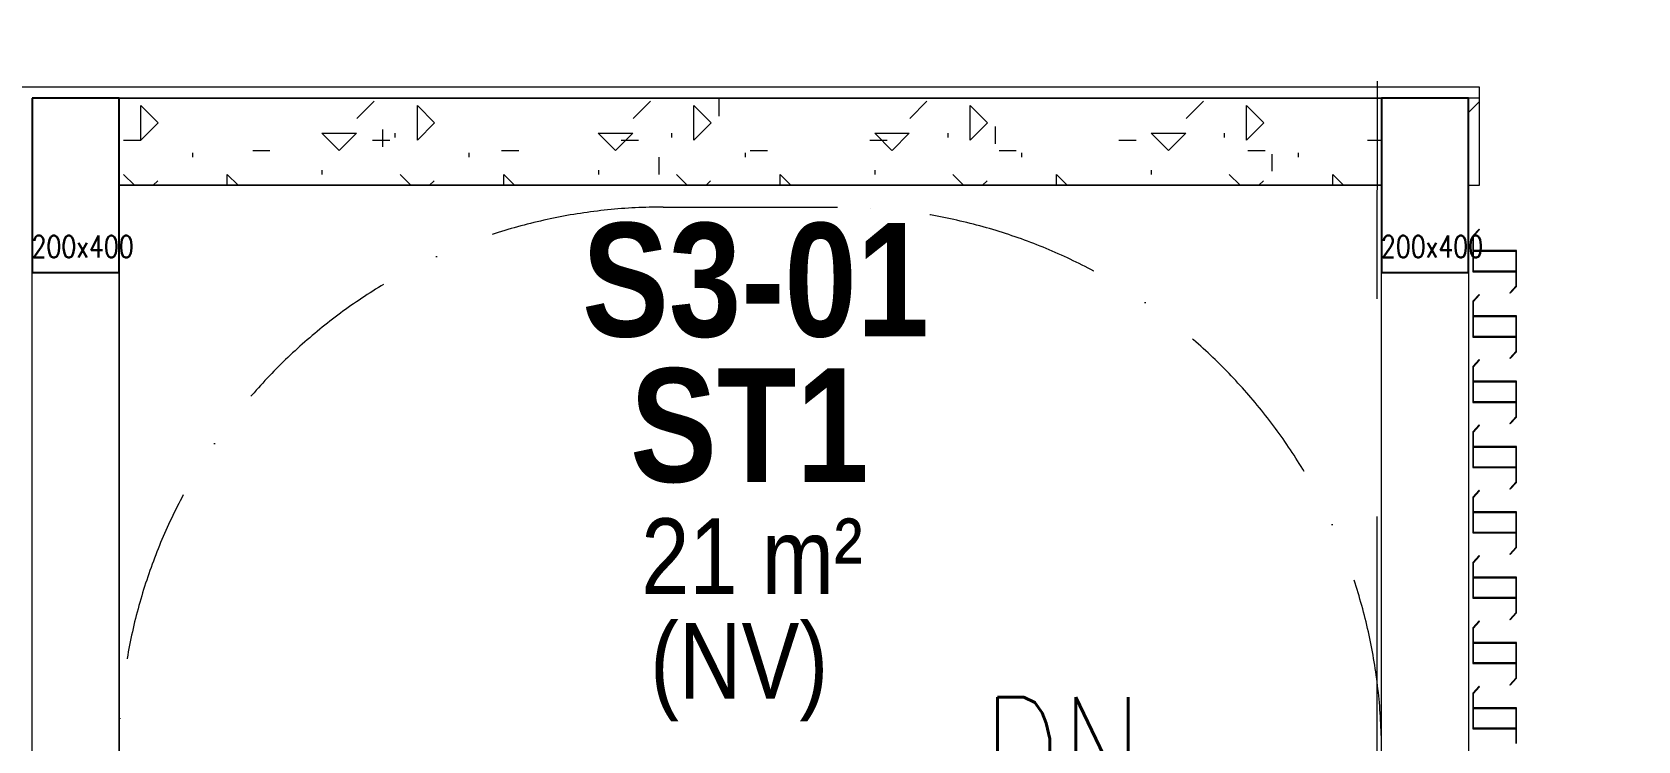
# Model space of a CAD drawing. Header units: millimetres. Extents: x -47219 to 440296, y -79832 to 7189.
# Drawn here: x 10982 to 14671, y -15825 to -14198 of the extents above; entities that cross this region are included whole.
import ezdxf
from ezdxf import colors
from ezdxf.entities.mleader import LeaderData, LeaderLine
from ezdxf.math import Vec2, Vec3

# ---------------------------------------------------------------- set-up
doc = ezdxf.new("R2010")
doc.units = ezdxf.units.MM
for name, pattern in [('BLK_2 - 3RD STOREY  LOWER ROOF PLAN-archi clean_25 SEPT 2024$0$1599_DB_A_BLK2_HQ_R21-3RD STOREY 230517$0$IDA_Stair Clear', [675, 400, -137.5, 0, -137.5]), ('BLK_2 - 3RD STOREY  LOWER ROOF PLAN-archi clean_25 SEPT 2024$0$IDA - Grid Line', [3500, 2000, -500, 500, -500]), ('BLK_2 - 3RD STOREY  LOWER ROOF PLAN-archi clean_25 SEPT 2024$0$IDA_Stair Clear', [675, 400, -137.5, 0, -137.5])]:
    doc.linetypes.add(name, pattern=pattern)
doc.layers.add('ANNOTATION', color=7, linetype='Continuous')
doc.layers.add('ROOMNAME', color=7, linetype='Continuous')
for name, color, linetype, lineweight in [('BLK_2 - 3RD STOREY  LOWER ROOF PLAN-archi clean_25 SEPT 2024$0$1599_DB_A_BLK2_HQ_R21-3RD STOREY 230517$0$A-_DETA----_ED-3', 8, 'BLK_2 - 3RD STOREY  LOWER ROOF PLAN-archi clean_25 SEPT 2024$0$1599_DB_A_BLK2_HQ_R21-3RD STOREY 230517$0$IDA_Stair Clear', 9), ('BLK_2 - 3RD STOREY  LOWER ROOF PLAN-archi clean_25 SEPT 2024$0$1599_DB_A_BLK2_HQ_R21-3RD STOREY 230517$0$S-_COLN----_E', 8, 'Continuous', 9), ('BLK_2 - 3RD STOREY  LOWER ROOF PLAN-archi clean_25 SEPT 2024$0$1599_DB_A_BLK2_HQ_R21-3RD STOREY 230517$0$S-_COLN----_E-1', 8, 'Continuous', 25), ('BLK_2 - 3RD STOREY  LOWER ROOF PLAN-archi clean_25 SEPT 2024$0$A-_DETA----_ED-2', 8, 'BLK_2 - 3RD STOREY  LOWER ROOF PLAN-archi clean_25 SEPT 2024$0$IDA_Stair Clear', 9), ('BLK_2 - 3RD STOREY  LOWER ROOF PLAN-archi clean_25 SEPT 2024$0$A-_GENM----_M', 8, 'Continuous', 9), ('BLK_2 - 3RD STOREY  LOWER ROOF PLAN-archi clean_25 SEPT 2024$0$A-_WALL----_E', 8, 'Continuous', 9), ('BLK_2 - 3RD STOREY  LOWER ROOF PLAN-archi clean_25 SEPT 2024$0$S-_ANOTGRID_E-1', 8, 'BLK_2 - 3RD STOREY  LOWER ROOF PLAN-archi clean_25 SEPT 2024$0$IDA - Grid Line', 9), ('BLK_2 - 3RD STOREY  LOWER ROOF PLAN-archi clean_25 SEPT 2024$0$S-_COLN----_E-1', 8, 'Continuous', 9), ('BLK_2 - 3RD STOREY  LOWER ROOF PLAN-archi clean_25 SEPT 2024$0$S-_COLN----_E-2', 8, 'Continuous', 25), ('M-_SPRKPIEX_E-', 1, 'Continuous', 30), ('NW_BEAM AND COLUMN', 134, 'Continuous', 5), ('S-_LINE----_N-', 140, 'Continuous', 18), ('S-TEXT', 140, 'Continuous', 18)]:
    doc.layers.add(name, color=color, linetype=linetype, lineweight=lineweight)
doc.styles.add('BLK_2 - 3RD STOREY  LOWER ROOF PLAN_12 JUNE 2024$0$Arial Narrow_2', font='ARIALN.TTF', dxfattribs={"height": 375})
doc.styles.add('BLK_2 - 3RD STOREY  LOWER ROOF PLAN_12 JUNE 2024$0$Arial Narrow_B_1', font='ARIALNB.TTF', dxfattribs={"height": 500})
doc.styles.add('RomanS_3', font='romans__.ttf', dxfattribs={"width": 0.8, "height": 50})
doc.styles.add('RomanS_5', font='romans__.ttf', dxfattribs={"width": 0.8, "height": 250})
doc.styles.get("Standard").update_dxf_attribs({"font": 'arial.ttf'})
pattern_1 = [(0, (-131307.1, -42727.7), (635, 635), [79.375, -555.625]), (90, (-131307.1, -42727.7), (-635, 635), [79.375, -555.625]), (135, (-131227.7, -42727.7), (-635, 0), [112.253, -785.772]), (0, (-131227.7, -42370.5), (635, 635), [79.375, -555.625]), (45, (-131188, -42410.2), (0, 635), [56.127, -841.899]), (135, (-131188, -42410.2), (-635, 0), [56.127, -841.899]), (0, (-130989.6, -42211.8), (635, 635), [112.253, -522.747]), (45, (-130989.6, -42211.78), (0, 635), [79.375, -818.651]), (135, (-130877.33, -42211.78), (-635, 0), [79.375, -818.651]), (90, (-130870.5, -42568.96), (-635, 635), [79.375, -555.625]), (45, (-130870.5, -42568.96), (0, 635), [56.127, -841.899]), (135, (-130830.83, -42529.3), (-635, 0), [56.127, -841.899]), (0, (-131227.7, -42568.96), (635, 635), [39.687, -531.812]), (0, (-130751.46, -42410.2), (635, 635), [39.687, -531.812]), (90, (-130949.9, -42330.84), (-635, 635), [39.687, -531.812]), (135, (-130870.5, -42688.03), (-635, 0), [56.127, -841.899]), (135, (-131148.33, -42251.46), (-635, 0), [56.127, -841.899]), (45, (-131009.43, -42519.36), (0, 635), [56.127, -841.899]), (90, (-131088.8, -42648.34), (-635, 635), [9.922, -625.078]), (90, (-131059.03, -42380.45), (-635, 635), [9.922, -625.078]), (90, (-130761.4, -42271.3), (-635, 635), [9.922, -625.078]), (90, (-130751.46, -42608.65), (-635, 635), [9.922, -625.078])]

# ---------------------------------------------------------------- blocks, each defined once
blk = doc.blocks.new('3rd Structure')
at = {"layer": 'NW_BEAM AND COLUMN', "color": 8}
for p, q in [((-17450, -18325), (-17250, -18325)), ((-17250, -18325), (-14350, -18325)), ((-17250, -18525), (-17250, -18325)), ((-17250, -18325), (-17250, -18725)), ((-14350, -18325), (-14350, -18525)), ((-14350, -18325), (-14150, -18325)), ((-14350, -18725), (-14350, -18325)), ((-14150, -18325), (-14150, -18725)), ((-14350, -18525), (-17250, -18525)), ((-17450, -18725), (-17250, -18725)), ((-17250, -18725), (-17450, -18725)), ((-17250, -18725), (-17250, -23610)), ((-14350, -18725), (-14150, -18725)), ((-14350, -24210), (-14350, -18725)), ((-14150, -18725), (-14350, -18725)), ((-14150, -18725), (-14150, -24210))]:
    blk.add_line(p, q, dxfattribs=at)
at = {"layer": 'S-TEXT', "color": 8, "line_spacing_factor": 0.983083}
for s, insert, char_height, width, attachment_point, style in [('200x400', (-17451.4, -18640.6), 50, 313.287, 1, 'RomanS_3'), ('200x400', (-14351.4, -18640.6), 50, 313.287, 1, 'RomanS_3'), ('DN', (-15082.1, -19700.7), 250, 487.599, 2, 'RomanS_5')]:
    blk.add_mtext(s, dxfattribs=dict(at, insert=insert, char_height=char_height, width=width, attachment_point=attachment_point, style=style))
blk = doc.blocks.new('BLK_2 - 3RD STOREY  LOWER ROOF PLAN-archi clean_25 SEPT 2024$0$1599_DB_A_BLK2_HQ_R21-3RD STOREY 230517$0$IDA - Stair Turning Space - 1250-2824373-LINKVIEW_BLK2_3RD STOREY')
at = {"layer": 'BLK_2 - 3RD STOREY  LOWER ROOF PLAN-archi clean_25 SEPT 2024$0$1599_DB_A_BLK2_HQ_R21-3RD STOREY 230517$0$A-_DETA----_ED-3'}
blk.add_line((0, 1250), (400, 1250), dxfattribs=at)
for centre, start, end in [((0, 0), 90, 180), ((400, 0), 0, 90)]:
    blk.add_arc(centre, 1250, start, end, dxfattribs=at)
blk = doc.blocks.new('BLK_2 - 3RD STOREY  LOWER ROOF PLAN-archi clean_25 SEPT 2024$0$1599_DB_A_BLK2_HQ_R21-3RD STOREY 230517$0$IDA - Rectangle Column - 200W X 400D-V21-LINKVIEW_BLK2_3RD STOREY')
at = {"layer": 'BLK_2 - 3RD STOREY  LOWER ROOF PLAN-archi clean_25 SEPT 2024$0$1599_DB_A_BLK2_HQ_R21-3RD STOREY 230517$0$S-_COLN----_E-1'}
for p, q in [((100, 200), (-100, 200)), ((-100, 200), (-100, -200)), ((100, -200), (100, 200)), ((-100, -200), (100, -200))]:
    blk.add_line(p, q, dxfattribs=at)
blk = doc.blocks.new('BLK_2 - 3RD STOREY  LOWER ROOF PLAN-archi clean_25 SEPT 2024$0$1599_DB_A_BLK2_HQ_R21-3RD STOREY 230517$0$IDA - Rectangle Column - 200W X 400D-3769329-LINKVIEW_BLK2_3RD STOREY')
at = {"layer": 'BLK_2 - 3RD STOREY  LOWER ROOF PLAN-archi clean_25 SEPT 2024$0$1599_DB_A_BLK2_HQ_R21-3RD STOREY 230517$0$S-_COLN----_E'}
h = blk.add_hatch(dxfattribs=at)
h.set_pattern_fill('FP_8', color=256, style=0, pattern_type=2)
h.set_pattern_definition([(50, (-11070.7, 14549.7), (1821.84, -159.39), [190.5, -2095.5]), (355, (-11070.7, 14549.7), (-352.43, 1910.57), [152.4, -1676.4]), (100.451, (-10918.9, 14536.4), (1469.43, 1751.17), [161.9, -1780.9]), (46.184, (-11070.7, 15057.7), (2710.8, -420.43), [285.75, -3143.25]), (96.636, (-10844.8, 15022.6), (2374.03, 2474.28), [242.85, -2671.35]), (351.184, (-11070.7, 15057.7), (2374.05, 2474.25), [228.6, -2514.6]), (21, (-10816.7, 14930.7), (1516.14, -1022.65), [190.5, -2095.5]), (326, (-10816.7, 14930.7), (618.02, 1841.88), [152.4, -1676.4]), (71.451, (-10690.4, 14845.4), (2134.17, 819.21), [161.9, -1780.9]), (37.5, (-11070.7, 14549.66), (30.886, 845.55), [83.82, -1572.26, 83.82, -1617.98, -1682.75]), (37.5, (-11070.7, 14549.66), (30.886, 845.55), [-3357.88, 83.82, -1598.93]), (7.5, (-11070.7, 14549.7), (668.197, 1001.806), [83.82, -886.46, 83.82, -1534.16, -641.35]), (7.5, (-11070.7, 14549.7), (668.197, 1001.806), [-2588.26, 83.82, -557.53]), (327.5, (-11637.1, 14549.66), (1355.91, -57.29), [83.82, -551.18, 83.82, -1897.38, -2628.9]), (327.5, (-11637.1, 14549.66), (1355.91, -57.29), [-2616.2, 83.82, -2545.08]), (317.5, (-11891.1, 14549.7), (1481.29, 254.27), [83.82, -741.68, 83.82, -1231.9, -1866.9]), (317.5, (-11891.1, 14549.7), (1481.29, 254.27), [-2141.22, 83.82, -1783.08])])
h.paths.add_polyline_path([(-100, -200), (100, -200), (100, 200), (-100, 200), (-100, 95.2)], flags=0)
at = {"layer": 'BLK_2 - 3RD STOREY  LOWER ROOF PLAN-archi clean_25 SEPT 2024$0$1599_DB_A_BLK2_HQ_R21-3RD STOREY 230517$0$S-_COLN----_E-1'}
for p, q in [((100, 200), (-100, 200)), ((-100, 200), (-100, -200)), ((100, -200), (100, 200)), ((-100, -200), (100, -200))]:
    blk.add_line(p, q, dxfattribs=at)
blk = doc.blocks.new('BLK_2 - 3RD STOREY  LOWER ROOF PLAN-archi clean_25 SEPT 2024$0$IDA - Rectangle Column - 200W X 400D-3769329-BLK 2 3RD STOREY PLAN')
at = {"layer": 'BLK_2 - 3RD STOREY  LOWER ROOF PLAN-archi clean_25 SEPT 2024$0$S-_COLN----_E-1'}
h = blk.add_hatch(dxfattribs=at)
h.set_pattern_fill('FP_7', color=256, style=0, pattern_type=2)
h.set_pattern_definition([(50, (120236.4, 57277.4), (1821.84, -159.39), [190.5, -2095.5]), (355, (120236.4, 57277.4), (-352.428, 1910.567), [152.4, -1676.4]), (100.451, (120388.2, 57264.1), (1469.426, 1751.166), [161.9, -1780.9]), (46.184, (120236.4, 57785.4), (2710.79, -420.428), [285.75, -3143.25]), (96.636, (120462.3, 57750.3), (2374.026, 2474.276), [242.85, -2671.35]), (351.184, (120236.4, 57785.4), (2374.05, 2474.25), [228.6, -2514.6]), (21, (120490.4, 57658.4), (1516.144, -1022.652), [190.5, -2095.5]), (326, (120490.4, 57658.4), (618.02, 1841.88), [152.4, -1676.4]), (71.451, (120616.7, 57573.2), (2134.171, 819.212), [161.9, -1780.9]), (37.5, (120236.4, 57277.4), (30.886, 845.5504), [83.82, -1572.26, 83.82, -1617.98, -1682.75]), (37.5, (120236.4, 57277.4), (30.886, 845.5504), [-3357.88, 83.82, -1598.93]), (7.5, (120236.4, 57277.4), (668.1966, 1001.806), [83.82, -886.46, 83.82, -1534.16, -641.35]), (7.5, (120236.4, 57277.4), (668.1966, 1001.806), [-2588.26, 83.82, -557.53]), (327.5, (119669.95, 57277.4), (1355.9093, -57.2896), [83.82, -551.18, 83.82, -1897.38, -2628.9]), (327.5, (119669.95, 57277.4), (1355.9093, -57.2896), [-2616.2, 83.82, -2545.08]), (317.5, (119416, 57277.4), (1481.293, 254.266), [83.82, -741.68, 83.82, -1231.9, -1866.9]), (317.5, (119416, 57277.4), (1481.293, 254.266), [-2141.22, 83.82, -1783.08])])
h.paths.add_polyline_path([(-100, -200), (100, -200), (100, 200), (-100, 200), (-100, -6.7)])
at = {"layer": 'BLK_2 - 3RD STOREY  LOWER ROOF PLAN-archi clean_25 SEPT 2024$0$S-_COLN----_E-2'}
for p, q in [((100, 200), (-100, 200)), ((-100, 200), (-100, -200)), ((100, -200), (100, 200)), ((-100, -200), (100, -200))]:
    blk.add_line(p, q, dxfattribs=at)
blk = doc.blocks.new('BLK_2 - 3RD STOREY  LOWER ROOF PLAN-archi clean_25 SEPT 2024$0$IDA - Rectangle Column - 200W X 400D-V31-BLK 2 3RD STOREY PLAN')
at = {"layer": 'BLK_2 - 3RD STOREY  LOWER ROOF PLAN-archi clean_25 SEPT 2024$0$S-_COLN----_E-1'}
h = blk.add_hatch(dxfattribs=at)
h.set_pattern_fill('FP_8', color=256, style=0, pattern_type=2)
h.set_pattern_definition([(50, (117136.4, 57277.4), (1821.84, -159.39), [190.5, -2095.5]), (355, (117136.4, 57277.4), (-352.428, 1910.567), [152.4, -1676.4]), (100.451, (117288.2, 57264.1), (1469.426, 1751.166), [161.9, -1780.9]), (46.184, (117136.4, 57785.4), (2710.79, -420.428), [285.75, -3143.25]), (96.636, (117362.3, 57750.3), (2374.026, 2474.276), [242.85, -2671.35]), (351.184, (117136.4, 57785.4), (2374.05, 2474.25), [228.6, -2514.6]), (21, (117390.4, 57658.4), (1516.144, -1022.652), [190.5, -2095.5]), (326, (117390.4, 57658.4), (618.02, 1841.88), [152.4, -1676.4]), (71.451, (117516.7, 57573.2), (2134.171, 819.212), [161.9, -1780.9]), (37.5, (117136.4, 57277.4), (30.886, 845.5504), [83.82, -1572.26, 83.82, -1617.98, -1682.75]), (37.5, (117136.4, 57277.4), (30.886, 845.5504), [-3357.88, 83.82, -1598.93]), (7.5, (117136.4, 57277.4), (668.1966, 1001.806), [83.82, -886.46, 83.82, -1534.16, -641.35]), (7.5, (117136.4, 57277.4), (668.1966, 1001.806), [-2588.26, 83.82, -557.53]), (327.5, (116569.95, 57277.4), (1355.9093, -57.2896), [83.82, -551.18, 83.82, -1897.38, -2628.9]), (327.5, (116569.95, 57277.4), (1355.9093, -57.2896), [-2616.2, 83.82, -2545.08]), (317.5, (116316, 57277.4), (1481.293, 254.266), [83.82, -741.68, 83.82, -1231.9, -1866.9]), (317.5, (116316, 57277.4), (1481.293, 254.266), [-2141.22, 83.82, -1783.08])])
h.paths.add_polyline_path([(100, -200), (100, 200), (-100, 200), (-100, -200)])
at = {"layer": 'BLK_2 - 3RD STOREY  LOWER ROOF PLAN-archi clean_25 SEPT 2024$0$S-_COLN----_E-2'}
for p, q in [((100, 200), (-100, 200)), ((-100, 200), (-100, -200)), ((100, -200), (100, 200)), ((-100, -200), (100, -200))]:
    blk.add_line(p, q, dxfattribs=at)
blk = doc.blocks.new('BLK_2 - 3RD STOREY  LOWER ROOF PLAN-archi clean_25 SEPT 2024$0$IDA - Stair Turning Space - 1250-2824373-BLK 2 3RD STOREY PLAN')
at = {"layer": 'BLK_2 - 3RD STOREY  LOWER ROOF PLAN-archi clean_25 SEPT 2024$0$A-_DETA----_ED-2'}
blk.add_line((0, 1250), (400, 1250), dxfattribs=at)
for centre, start, end in [((0, 0), 90, 180), ((400, 0), 0, 90)]:
    blk.add_arc(centre, 1250, start, end, dxfattribs=at)
blk = doc.blocks.new('BLK_2 - 3RD STOREY  LOWER ROOF PLAN-archi clean_25 SEPT 2024$0$trellis family - trellis family-4726013-BLK2 - 2ND STOREY WALL SETTING OUT')
at = {"layer": 'BLK_2 - 3RD STOREY  LOWER ROOF PLAN-archi clean_25 SEPT 2024$0$A-_GENM----_M'}
for p, q in [((14.4, 3600), (0, 3584.2)), ((0, 3584.2), (0, 3502)), ((0, 3584.2), (0, 3584.2)), ((1.5, 3583.6), (15.4, 3599)), ((1.5, 3550.5), (1.5, 3583.6)), ((1.5, 3583.6), (1.5, 3583.6)), ((15.4, 3599), (14.4, 3600)), ((14.4, 3600), (14.4, 3600)), ((15.4, 3599), (15.4, 3599)), ((100, 3550.5), (1.5, 3550.5)), ((1.5, 3550.5), (1.5, 3550.5)), ((1.5, 3548.9), (98.5, 3548.9)), ((1.5, 3503.5), (1.5, 3548.9)), ((1.5, 3548.9), (1.5, 3548.9)), ((98.5, 3548.9), (98.5, 3503.5)), ((98.5, 3548.9), (98.5, 3548.9)), ((100, 3468.3), (100, 3550.5)), ((100, 3550.5), (100, 3550.5)), ((0, 3502), (98.5, 3502)), ((0, 3502), (0, 3502)), ((98.5, 3503.5), (1.5, 3503.5)), ((1.5, 3503.5), (1.5, 3503.5)), ((98.5, 3468.9), (84.5, 3453.5)), ((85.6, 3452.4), (100, 3468.3)), ((98.5, 3503.5), (98.5, 3503.5)), ((98.5, 3502), (98.5, 3468.9)), ((98.5, 3502), (98.5, 3502)), ((98.5, 3468.9), (98.5, 3468.9)), ((100, 3468.3), (100, 3468.3)), ((14.4, 3450), (0, 3434.2)), ((0, 3434.2), (0, 3352)), ((0, 3434.2), (0, 3434.2)), ((1.5, 3433.6), (15.4, 3449)), ((1.5, 3400.5), (1.5, 3433.6)), ((1.5, 3433.6), (1.5, 3433.6)), ((15.4, 3449), (14.4, 3450)), ((14.4, 3450), (14.4, 3450)), ((15.4, 3449), (15.4, 3449)), ((84.5, 3453.5), (85.6, 3452.4)), ((84.5, 3453.5), (84.5, 3453.5)), ((85.6, 3452.4), (85.6, 3452.4)), ((100, 3400.5), (1.5, 3400.5)), ((1.5, 3400.5), (1.5, 3400.5)), ((1.5, 3398.9), (98.5, 3398.9)), ((1.5, 3353.5), (1.5, 3398.9)), ((1.5, 3398.9), (1.5, 3398.9)), ((98.5, 3398.9), (98.5, 3353.5)), ((98.5, 3398.9), (98.5, 3398.9)), ((100, 3318.3), (100, 3400.5)), ((100, 3400.5), (100, 3400.5)), ((0, 3352), (98.5, 3352)), ((0, 3352), (0, 3352)), ((98.5, 3353.5), (1.5, 3353.5)), ((1.5, 3353.5), (1.5, 3353.5)), ((98.5, 3353.5), (98.5, 3353.5)), ((98.5, 3352), (98.5, 3318.9)), ((98.5, 3352), (98.5, 3352)), ((14.4, 3300), (0, 3284.2)), ((0, 3284.2), (0, 3202)), ((0, 3284.2), (0, 3284.2)), ((1.5, 3283.6), (15.4, 3299)), ((1.5, 3250.5), (1.5, 3283.6)), ((1.5, 3283.6), (1.5, 3283.6)), ((15.4, 3299), (14.4, 3300)), ((14.4, 3300), (14.4, 3300)), ((15.4, 3299), (15.4, 3299)), ((98.5, 3318.9), (84.5, 3303.5)), ((84.5, 3303.5), (85.6, 3302.4)), ((84.5, 3303.5), (84.5, 3303.5)), ((85.6, 3302.4), (100, 3318.3)), ((85.6, 3302.4), (85.6, 3302.4)), ((98.5, 3318.9), (98.5, 3318.9)), ((100, 3318.3), (100, 3318.3)), ((100, 3250.5), (1.5, 3250.5)), ((1.5, 3250.5), (1.5, 3250.5)), ((1.5, 3248.9), (98.5, 3248.9)), ((1.5, 3203.5), (1.5, 3248.9)), ((1.5, 3248.9), (1.5, 3248.9)), ((98.5, 3248.9), (98.5, 3203.5)), ((98.5, 3248.9), (98.5, 3248.9)), ((100, 3168.3), (100, 3250.5)), ((100, 3250.5), (100, 3250.5)), ((0, 3202), (98.5, 3202)), ((0, 3202), (0, 3202)), ((98.5, 3203.5), (1.5, 3203.5)), ((1.5, 3203.5), (1.5, 3203.5)), ((98.5, 3203.5), (98.5, 3203.5)), ((98.5, 3202), (98.5, 3168.9)), ((98.5, 3202), (98.5, 3202)), ((14.4, 3150), (0, 3134.2)), ((1.5, 3133.6), (15.4, 3149)), ((15.4, 3149), (14.4, 3150)), ((14.4, 3150), (14.4, 3150)), ((15.4, 3149), (15.4, 3149)), ((98.5, 3168.9), (84.5, 3153.5)), ((84.5, 3153.5), (85.6, 3152.4)), ((84.5, 3153.5), (84.5, 3153.5)), ((85.6, 3152.4), (100, 3168.3)), ((85.6, 3152.4), (85.6, 3152.4)), ((98.5, 3168.9), (98.5, 3168.9)), ((100, 3168.3), (100, 3168.3)), ((0, 3134.2), (0, 3052)), ((0, 3134.2), (0, 3134.2)), ((1.5, 3100.5), (1.5, 3133.6)), ((1.5, 3133.6), (1.5, 3133.6)), ((100, 3100.5), (1.5, 3100.5)), ((1.5, 3100.5), (1.5, 3100.5)), ((1.5, 3098.9), (98.5, 3098.9)), ((1.5, 3053.5), (1.5, 3098.9)), ((1.5, 3098.9), (1.5, 3098.9)), ((98.5, 3098.9), (98.5, 3053.5)), ((98.5, 3098.9), (98.5, 3098.9)), ((100, 3018.3), (100, 3100.5)), ((100, 3100.5), (100, 3100.5)), ((0, 3052), (98.5, 3052)), ((0, 3052), (0, 3052)), ((98.5, 3053.5), (1.5, 3053.5)), ((1.5, 3053.5), (1.5, 3053.5)), ((98.5, 3053.5), (98.5, 3053.5)), ((98.5, 3052), (98.5, 3018.9)), ((98.5, 3052), (98.5, 3052)), ((14.4, 3000), (0, 2984.2)), ((1.5, 2983.6), (15.4, 2999)), ((15.4, 2999), (14.4, 3000)), ((14.4, 3000), (14.4, 3000)), ((15.4, 2999), (15.4, 2999)), ((98.5, 3018.9), (84.5, 3003.5)), ((84.5, 3003.5), (85.6, 3002.4)), ((84.5, 3003.5), (84.5, 3003.5)), ((85.6, 3002.4), (100, 3018.3)), ((85.6, 3002.4), (85.6, 3002.4)), ((98.5, 3018.9), (98.5, 3018.9)), ((100, 3018.3), (100, 3018.3)), ((0, 2984.2), (0, 2902)), ((0, 2984.2), (0, 2984.2)), ((1.5, 2950.5), (1.5, 2983.6)), ((1.5, 2983.6), (1.5, 2983.6)), ((100, 2950.5), (1.5, 2950.5)), ((1.5, 2950.5), (1.5, 2950.5)), ((1.5, 2948.9), (98.5, 2948.9)), ((1.5, 2903.5), (1.5, 2948.9)), ((1.5, 2948.9), (1.5, 2948.9)), ((98.5, 2948.9), (98.5, 2903.5)), ((98.5, 2948.9), (98.5, 2948.9)), ((100, 2868.3), (100, 2950.5)), ((100, 2950.5), (100, 2950.5)), ((0, 2902), (98.5, 2902)), ((0, 2902), (0, 2902)), ((98.5, 2903.5), (1.5, 2903.5)), ((1.5, 2903.5), (1.5, 2903.5)), ((98.5, 2903.5), (98.5, 2903.5)), ((98.5, 2902), (98.5, 2868.9)), ((98.5, 2902), (98.5, 2902)), ((14.4, 2850), (0, 2834.2)), ((1.5, 2833.6), (15.4, 2849)), ((15.4, 2849), (14.4, 2850)), ((14.4, 2850), (14.4, 2850)), ((15.4, 2849), (15.4, 2849)), ((98.5, 2868.9), (84.5, 2853.5)), ((84.5, 2853.5), (85.6, 2852.4)), ((84.5, 2853.5), (84.5, 2853.5)), ((85.6, 2852.4), (100, 2868.3)), ((85.6, 2852.4), (85.6, 2852.4)), ((98.5, 2868.9), (98.5, 2868.9)), ((100, 2868.3), (100, 2868.3)), ((0, 2834.2), (0, 2752)), ((0, 2834.2), (0, 2834.2)), ((1.5, 2800.5), (1.5, 2833.6)), ((1.5, 2833.6), (1.5, 2833.6)), ((100, 2800.5), (1.5, 2800.5)), ((1.5, 2800.5), (1.5, 2800.5)), ((1.5, 2798.9), (98.5, 2798.9)), ((1.5, 2753.5), (1.5, 2798.9)), ((1.5, 2798.9), (1.5, 2798.9)), ((98.5, 2798.9), (98.5, 2753.5)), ((98.5, 2798.9), (98.5, 2798.9)), ((100, 2718.3), (100, 2800.5)), ((100, 2800.5), (100, 2800.5)), ((0, 2752), (98.5, 2752)), ((0, 2752), (0, 2752)), ((98.5, 2753.5), (1.5, 2753.5)), ((1.5, 2753.5), (1.5, 2753.5)), ((98.5, 2753.5), (98.5, 2753.5)), ((98.5, 2752), (98.5, 2718.9)), ((98.5, 2752), (98.5, 2752)), ((14.4, 2700), (0, 2684.2)), ((1.5, 2683.6), (15.4, 2699)), ((15.4, 2699), (14.4, 2700)), ((14.4, 2700), (14.4, 2700)), ((15.4, 2699), (15.4, 2699)), ((98.5, 2718.9), (84.5, 2703.5)), ((84.5, 2703.5), (85.6, 2702.4)), ((84.5, 2703.5), (84.5, 2703.5)), ((85.6, 2702.4), (100, 2718.3)), ((85.6, 2702.4), (85.6, 2702.4)), ((98.5, 2718.9), (98.5, 2718.9)), ((100, 2718.3), (100, 2718.3)), ((0, 2684.2), (0, 2602)), ((0, 2684.2), (0, 2684.2)), ((1.5, 2650.5), (1.5, 2683.6)), ((1.5, 2683.6), (1.5, 2683.6)), ((100, 2650.5), (1.5, 2650.5)), ((1.5, 2650.5), (1.5, 2650.5)), ((1.5, 2648.9), (98.5, 2648.9)), ((1.5, 2603.5), (1.5, 2648.9)), ((1.5, 2648.9), (1.5, 2648.9)), ((98.5, 2648.9), (98.5, 2603.5)), ((98.5, 2648.9), (98.5, 2648.9)), ((100, 2568.3), (100, 2650.5)), ((100, 2650.5), (100, 2650.5)), ((0, 2602), (98.5, 2602)), ((0, 2602), (0, 2602)), ((98.5, 2603.5), (1.5, 2603.5)), ((1.5, 2603.5), (1.5, 2603.5)), ((98.5, 2603.5), (98.5, 2603.5)), ((98.5, 2602), (98.5, 2568.9)), ((98.5, 2602), (98.5, 2602)), ((14.4, 2550), (0, 2534.2)), ((1.5, 2533.6), (15.4, 2549)), ((15.4, 2549), (14.4, 2550)), ((14.4, 2550), (14.4, 2550)), ((15.4, 2549), (15.4, 2549)), ((98.5, 2568.9), (84.5, 2553.5)), ((84.5, 2553.5), (85.6, 2552.4)), ((84.5, 2553.5), (84.5, 2553.5)), ((85.6, 2552.4), (100, 2568.3)), ((85.6, 2552.4), (85.6, 2552.4)), ((98.5, 2568.9), (98.5, 2568.9)), ((100, 2568.3), (100, 2568.3)), ((0, 2534.2), (0, 2452)), ((0, 2534.2), (0, 2534.2)), ((1.5, 2500.5), (1.5, 2533.6)), ((1.5, 2533.6), (1.5, 2533.6)), ((100, 2500.5), (1.5, 2500.5)), ((1.5, 2500.5), (1.5, 2500.5)), ((1.5, 2498.9), (98.5, 2498.9)), ((1.5, 2453.5), (1.5, 2498.9)), ((1.5, 2498.9), (1.5, 2498.9)), ((98.5, 2498.9), (98.5, 2453.5)), ((98.5, 2498.9), (98.5, 2498.9)), ((100, 2418.3), (100, 2500.5)), ((100, 2500.5), (100, 2500.5)), ((0, 2452), (98.5, 2452)), ((0, 2452), (0, 2452)), ((98.5, 2453.5), (1.5, 2453.5)), ((1.5, 2453.5), (1.5, 2453.5)), ((98.5, 2453.5), (98.5, 2453.5)), ((98.5, 2452), (98.5, 2418.9)), ((98.5, 2452), (98.5, 2452))]:
    blk.add_line(p, q, dxfattribs=at)
blk = doc.blocks.new('BLK_2 - 3RD STOREY  LOWER ROOF PLAN-archi clean_25 SEPT 2024')
at = {"layer": 'BLK_2 - 3RD STOREY  LOWER ROOF PLAN-archi clean_25 SEPT 2024$0$A-_WALL----_E'}
h = blk.add_hatch(dxfattribs=at)
h.set_pattern_fill('FP_3', color=256, style=0, pattern_type=2)
h.set_pattern_definition(pattern_1)
h.paths.add_polyline_path([(-119727.9, -57277.4), (-117236.4, -57277.4), (-117236.4, -57077.4), (-120136.4, -57077.4), (-120136.4, -57277.4)], flags=0)
h = blk.add_hatch(dxfattribs=at)
h.set_pattern_fill('FP_3', color=256, style=0, pattern_type=2)
h.set_pattern_definition([(0, (0, 0), (635, 635), [79.375, -555.625]), (90, (0, 0), (-635, 635), [79.375, -555.625]), (135, (79.38, 0), (-635.0003, 0), [112.253, -785.772]), (0, (79.4, 357.2), (635, 635), [79.375, -555.625]), (45, (119.06, 317.5), (0, 635.0003), [56.127, -841.899]), (135, (119.06, 317.5), (-635.0003, 0), [56.127, -841.899]), (0, (317.5, 515.94), (635, 635), [112.253, -522.747]), (45, (317.5, 515.94), (0, 635.0003), [79.375, -818.651]), (135, (429.75, 515.94), (-635.0003, 0), [79.375, -818.651]), (90, (436.56, 158.75), (-635, 635), [79.375, -555.625]), (45, (436.56, 158.75), (0, 635.0003), [56.127, -841.899]), (135, (476.25, 198.44), (-635.0003, 0), [56.127, -841.899]), (0, (79.4, 158.75), (635, 635), [39.687, -531.812]), (0, (555.6, 317.5), (635, 635), [39.687, -531.812]), (90, (357.2, 396.9), (-635, 635), [39.687, -531.812]), (135, (436.56, 39.7), (-635.0003, 0), [56.127, -841.899]), (135, (158.75, 476.25), (-635.0003, 0), [56.127, -841.899]), (45, (297.66, 208.36), (0, 635.0003), [56.127, -841.899]), (90, (218.3, 79.4), (-635, 635), [9.922, -625.078]), (90, (248.05, 347.27), (-635, 635), [9.922, -625.078]), (90, (545.7, 456.4), (-635, 635), [9.922, -625.078]), (90, (555.6, 119.06), (-635, 635), [9.922, -625.078])])
h.paths.add_polyline_path([(-117236.4, -57277.4), (-117236.4, -57077.4), (-120136.4, -57077.4), (-120136.4, -57277.4), (-117351.6, -57277.4)])
h.paths.add_polyline_path([(-117011.4, -57277.4), (-117011.4, -57077.4), (-117036.4, -57079), (-117036.4, -57277.4)])
h = blk.add_hatch(dxfattribs=at)
h.set_pattern_fill('FP_3', color=256, style=0, pattern_type=2)
h.set_pattern_definition(pattern_1)
h.paths.add_polyline_path([(-117011.4, -57277.4), (-117011.4, -57077.4), (-117036.4, -57079), (-117036.4, -57277.4), (-117021.8, -57277.4)], flags=0)
for p, q in [((-117011.4, -57052.4), (-124211.4, -57052.4)), ((-117011.4, -57052.4), (-120336.4, -57052.4)), ((-117011.4, -57277.4), (-117011.4, -57052.4)), ((-117011.4, -57277.4), (-117011.4, -57052.4)), ((-117011.4, -57077.4), (-120336.4, -57077.4)), ((-117236.4, -57077.4), (-120136.4, -57077.4)), ((-117011.4, -57077.4), (-117036.4, -57077.4)), ((-120136.4, -57277.4), (-117236.4, -57277.4)), ((-120136.4, -57277.4), (-117236.4, -57277.4)), ((-120136.4, -64562.4), (-120136.4, -57277.4)), ((-120136.4, -57277.4), (-120136.4, -58952.4)), ((-117236.4, -57277.4), (-120136.4, -57277.4)), ((-120136.4, -57277.4), (-120136.4, -58952.4)), ((-117236.4, -57277.4), (-120136.4, -57277.4)), ((-117036.4, -57277.4), (-117011.4, -57277.4)), ((-117036.4, -57277.4), (-117011.4, -57277.4)), ((-120336.4, -60502.4), (-120336.4, -57477.4)), ((-120136.4, -64562.4), (-120136.4, -57477.4)), ((-117236.4, -64562.4), (-117236.4, -57477.4))]:
    blk.add_line(p, q, dxfattribs=at)
at = {"layer": 'BLK_2 - 3RD STOREY  LOWER ROOF PLAN-archi clean_25 SEPT 2024$0$S-_ANOTGRID_E-1'}
blk.add_line((-117234.4, -37038.2), (-117286.4, -122559.3), dxfattribs=at)
at = {"layer": 'BLK_2 - 3RD STOREY  LOWER ROOF PLAN-archi clean_25 SEPT 2024$0$A-_WALL----_E'}
for name, p in [('BLK_2 - 3RD STOREY  LOWER ROOF PLAN-archi clean_25 SEPT 2024$0$1599_DB_A_BLK2_HQ_R21-3RD STOREY 230517$0$IDA - Rectangle Column - 200W X 400D-3769329-LINKVIEW_BLK2_3RD STOREY', (-120236.4, -57277.4)), ('BLK_2 - 3RD STOREY  LOWER ROOF PLAN-archi clean_25 SEPT 2024$0$IDA - Rectangle Column - 200W X 400D-3769329-BLK 2 3RD STOREY PLAN', (-120236.4, -57277.4)), ('BLK_2 - 3RD STOREY  LOWER ROOF PLAN-archi clean_25 SEPT 2024$0$1599_DB_A_BLK2_HQ_R21-3RD STOREY 230517$0$IDA - Rectangle Column - 200W X 400D-V21-LINKVIEW_BLK2_3RD STOREY', (-117136.4, -57277.4)), ('BLK_2 - 3RD STOREY  LOWER ROOF PLAN-archi clean_25 SEPT 2024$0$IDA - Rectangle Column - 200W X 400D-V31-BLK 2 3RD STOREY PLAN', (-117136.4, -57277.4)), ('BLK_2 - 3RD STOREY  LOWER ROOF PLAN-archi clean_25 SEPT 2024$0$1599_DB_A_BLK2_HQ_R21-3RD STOREY 230517$0$IDA - Stair Turning Space - 1250-2824373-LINKVIEW_BLK2_3RD STOREY', (-118886.4, -58577.4)), ('BLK_2 - 3RD STOREY  LOWER ROOF PLAN-archi clean_25 SEPT 2024$0$IDA - Stair Turning Space - 1250-2824373-BLK 2 3RD STOREY PLAN', (-118886.4, -58577.4)), ('BLK_2 - 3RD STOREY  LOWER ROOF PLAN-archi clean_25 SEPT 2024$0$trellis family - trellis family-4726013-BLK2 - 2ND STOREY WALL SETTING OUT', (-117026.4, -60977.8))]:
    blk.add_blockref(name, p, dxfattribs=at)

msp = doc.modelspace()

# ---------------------------------------------------------------- block references
at = {"layer": 'M-_SPRKPIEX_E-'}
msp.add_blockref('BLK_2 - 3RD STOREY  LOWER ROOF PLAN-archi clean_25 SEPT 2024', (131318.5, 42727.7), dxfattribs=at)
at = {"layer": 'S-_LINE----_N-'}
msp.add_blockref('3rd Structure', (28432.1, 3975.3), dxfattribs=at)

# ---------------------------------------------------------------- texts
at = {"layer": 'ROOMNAME', "attachment_point": 1}
for s, insert, char_height, width, style in [('S3-01', (12245.7, -14636.1), 260.78, 4780.673, 'BLK_2 - 3RD STOREY  LOWER ROOF PLAN_12 JUNE 2024$0$Arial Narrow_B_1'), ('ST1', (12356, -14970), 260.78, 4780.673, 'BLK_2 - 3RD STOREY  LOWER ROOF PLAN_12 JUNE 2024$0$Arial Narrow_B_1'), ('21 m²', (12381.4, -15314.5), 173.86, 738.705, 'BLK_2 - 3RD STOREY  LOWER ROOF PLAN_12 JUNE 2024$0$Arial Narrow_2'), ('(NV)', (12401.9, -15554.5), 173.86, 738.705, 'BLK_2 - 3RD STOREY  LOWER ROOF PLAN_12 JUNE 2024$0$Arial Narrow_2')]:
    msp.add_mtext(s, dxfattribs=dict(at, insert=insert, char_height=char_height, width=width, style=style))

# ---------------------------------------------------------------- leaders
at = {"layer": 'ANNOTATION'}
ml = msp.add_multileader_mtext('Standard', dxfattribs=at)
ml.set_content('%%C32 SPK PIPE\\PT/A', color=256)
ml.set_leader_properties()
ml.build(insert=Vec2(0, 0))
ml.multileader.update_dxf_attribs({"arrow_head_size": 320, "scale": 80})
ctx = ml.context
ctx.base_point, ctx.scale, ctx.char_height, ctx.arrow_head_size, ctx.landing_gap_size, ctx.plane_origin = Vec3(21679, -15033.7), 80, 320, 320, 160, Vec3(10930.5, -21113.8)
notes = []
notes.append((ctx, [(0, (1, 1, 0), (19238.7, -15033.7), (1, 0), 2440.3, [(1, [(8653.6, -20715.9)], 0, [])])]))
ctx.mtext.insert, ctx.mtext.flow_direction = Vec3(21839, -14871), 5
for ctx, leaders in notes:
    for number, flags, end, landing, length, lines in leaders:
        leader = LeaderData()
        leader.index, (leader.has_last_leader_line, leader.has_dogleg_vector, leader.attachment_direction) = number, flags
        leader.last_leader_point, leader.dogleg_vector, leader.dogleg_length = Vec3(end), Vec3(landing), length
        for number, points, colour, breaks in lines:
            line = LeaderLine()
            line.index, line.vertices, line.color, line.breaks = number, Vec3.list(points), colors.encode_raw_color(colour), breaks
            leader.lines.append(line)
        ctx.leaders.append(leader)

doc.saveas('drawing.dxf')
